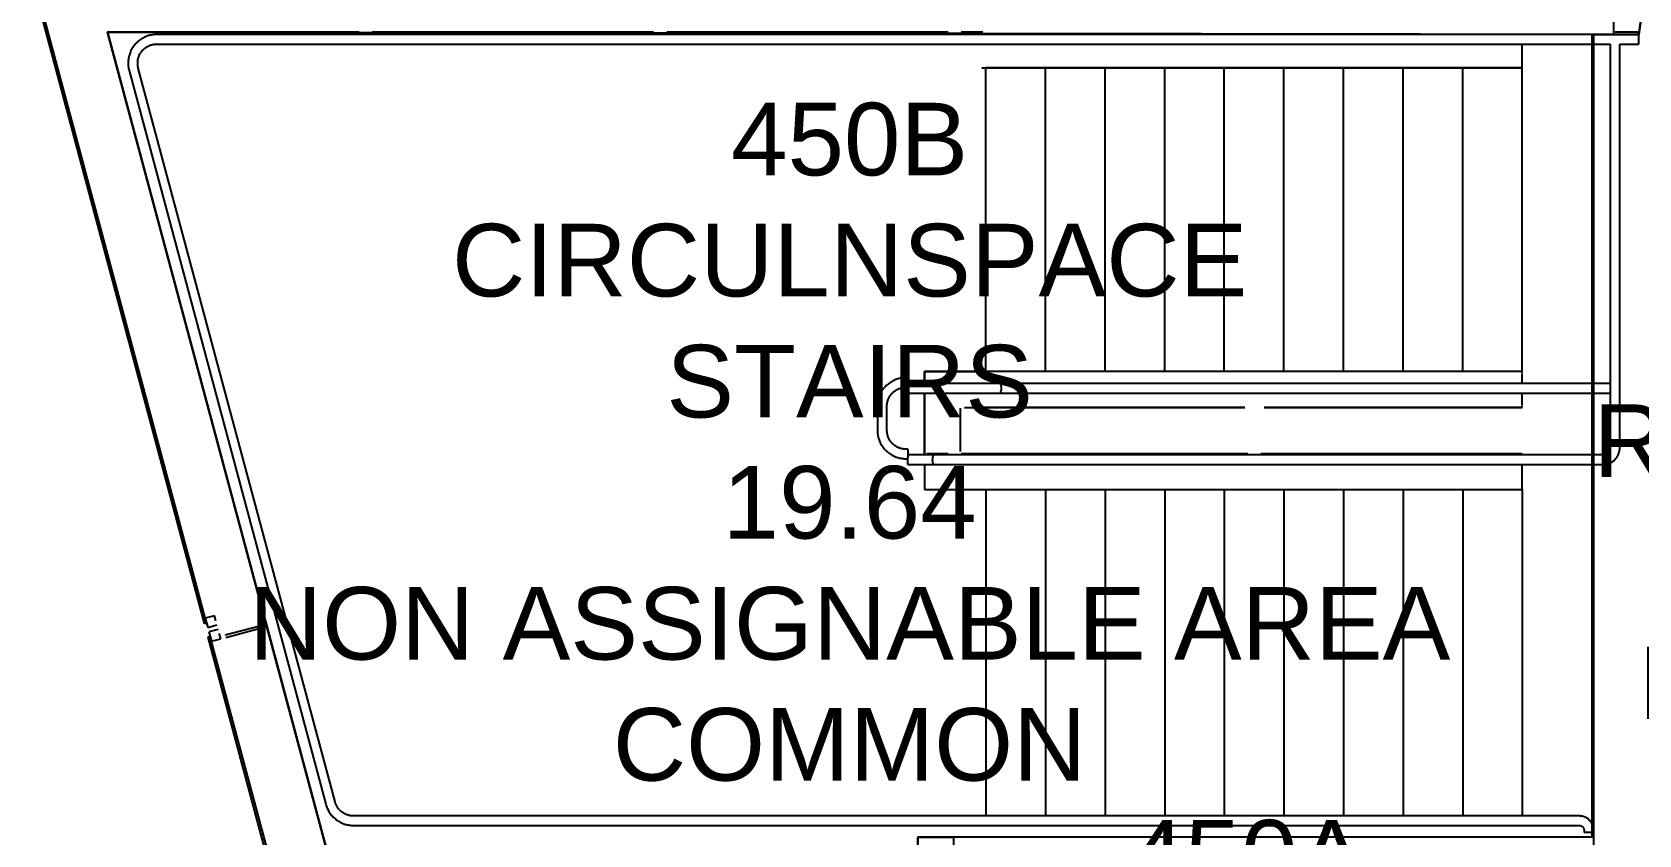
# Model space of a CAD drawing. Extents: x 14785 to 50894, y -3296 to 56414.
# Drawn here: x 15208 to 21947, y 46989 to 50359 of the extents above; entities that cross this region are included whole.
import ezdxf

# ---------------------------------------------------------------- set-up
doc = ezdxf.new("R2010")
doc.units = 0
doc.header["$MEASUREMENT"] = 0
for name, color, linetype in [('A-General', 252, 'CONTINUOUS'), ('A-Stairs', 7, 'CONTINUOUS'), ('A-Wall__Stud', 252, 'CONTINUOUS'), ('A-Window', 7, 'CONTINUOUS'), ('GROS$', 7, 'CONTINUOUS'), ('RM$', 7, 'CONTINUOUS'), ('RM$TXT', 4, 'CONTINUOUS')]:
    doc.layers.add(name, color=color, linetype=linetype)
doc.styles.add('Arial', font='arial.ttf')

msp = doc.modelspace()

# ---------------------------------------------------------------- linework, layer by layer
at = {"layer": 'A-General'}
for p in [(19191.6, 50358.9), (19194.7, 50358.9)]:
    msp.add_line(p, (19104.6, 50358.9), dxfattribs=at)
at = {"layer": 'A-Stairs'}
for p, q in [((15523.4, 50358.9), (15550.5, 50257.6)), ((16579.6, 50358.9), (15523.4, 50358.9)), ((15523.4, 50358.9), (15550.5, 50257.6)), ((16579.6, 50358.9), (15523.4, 50358.9)), ((18907.1, 50348.9), (15730.4, 50348.9)), ((17814.6, 50358.9), (16634.6, 50358.9)), ((17814.6, 50358.9), (16634.6, 50358.9)), ((19049.6, 50358.9), (17869.6, 50358.9)), ((19049.6, 50358.9), (17869.6, 50358.9)), ((19266.9, 50348.9), (18880.6, 50348.9)), ((21641.9, 50348.9), (19266.9, 50348.9)), ((21947.1, 50348.9), (21641.9, 50348.9)), ((21947.1, 50358.9), (21847.1, 50358.9)), ((21947.1, 50308.9), (21947.1, 50358.9)), ((15730.4, 50308.9), (19266.9, 50308.9)), ((19266.9, 50308.9), (21641.9, 50308.9)), ((21458.1, 50218.9), (21458.1, 50308.9)), ((21641.9, 50308.9), (21827.1, 50308.9)), ((21827.1, 50308.9), (21827.1, 48613.9)), ((21867.1, 50308.9), (21947.1, 50308.9)), ((21867.1, 48613.9), (21867.1, 50308.9)), ((19191.6, 50208.9), (21458.1, 50208.9)), ((19458.1, 50208.9), (19208.1, 50208.9)), ((19208.1, 48933.8), (19208.1, 50208.9)), ((19208.1, 48933.8), (19208.1, 50208.9)), ((19708.1, 50208.9), (19458.1, 50208.9)), ((19458.1, 48933.8), (19458.1, 50208.9)), ((19458.1, 48933.8), (19458.1, 50208.9)), ((19958.1, 50208.9), (19708.1, 50208.9)), ((19708.1, 48933.8), (19708.1, 50208.9)), ((19708.1, 48933.8), (19708.1, 50208.9)), ((20208.1, 50208.9), (19958.1, 50208.9)), ((19958.1, 48933.8), (19958.1, 50208.9)), ((19958.1, 48933.8), (19958.1, 50208.9)), ((20458.1, 50208.9), (20208.1, 50208.9)), ((20208.1, 48933.8), (20208.1, 50208.9)), ((20208.1, 48933.8), (20208.1, 50208.9)), ((20708.1, 50208.9), (20458.1, 50208.9)), ((20458.1, 48933.8), (20458.1, 50208.9)), ((20458.1, 48933.8), (20458.1, 50208.9)), ((20958.1, 50208.9), (20708.1, 50208.9)), ((20708.1, 48933.8), (20708.1, 50208.9)), ((20708.1, 48933.8), (20708.1, 50208.9)), ((21208.1, 50208.9), (20958.1, 50208.9)), ((20958.1, 48933.8), (20958.1, 50208.9)), ((20958.1, 48933.8), (20958.1, 50208.9)), ((21458.1, 50208.9), (21208.1, 50208.9)), ((21208.1, 48933.8), (21208.1, 50208.9)), ((21208.1, 48933.8), (21208.1, 50208.9)), ((21458.1, 50208.9), (21458.1, 50217.1)), ((21458.1, 48933.8), (21458.1, 50208.9)), ((21458.1, 48933.8), (21458.1, 50208.9)), ((15564.8, 50204.4), (15861.1, 49098.5)), ((15564.8, 50204.4), (15861.1, 49098.5)), ((15614.4, 50197.8), (16439.7, 47117.8)), ((16478.4, 47128.2), (15653.1, 50208.2)), ((15875.3, 49045.3), (16171.7, 47939.3)), ((18951.1, 48933.8), (18951.1, 48883.9)), ((19191.6, 48933.8), (18951.1, 48933.8)), ((18951.1, 48883.9), (18951.1, 48933.8)), ((18951.1, 48933.8), (19194.7, 48933.8)), ((21458.1, 48933.8), (19191.6, 48933.8)), ((19208.1, 48933.8), (19194.7, 48933.8)), ((19458.1, 48933.8), (19208.1, 48933.8)), ((19708.1, 48933.8), (19458.1, 48933.8)), ((19958.1, 48933.8), (19708.1, 48933.8)), ((20208.1, 48933.8), (19958.1, 48933.8)), ((20458.1, 48933.8), (20208.1, 48933.8)), ((20708.1, 48933.8), (20458.1, 48933.8)), ((20958.1, 48933.8), (20708.1, 48933.8)), ((21208.1, 48933.8), (20958.1, 48933.8)), ((21458.1, 48933.8), (21208.1, 48933.8)), ((21458.1, 48925.5), (21458.1, 48933.8)), ((18880.6, 48908.1), (18873, 48908.1)), ((18873, 48868.1), (18880.6, 48868.1)), ((18880.6, 48908.1), (18880.6, 48883.9)), ((18880.6, 48905.4), (18880.6, 48908.1)), ((19266.9, 48883.9), (18880.6, 48883.9)), ((18880.6, 48883.9), (18880.6, 48863.9)), ((18880.6, 48863.9), (18880.6, 48843.9)), ((21641.9, 48883.9), (19266.9, 48883.9)), ((21458.1, 48883.9), (21458.1, 48923.8)), ((21827.2, 48883.9), (21641.9, 48883.9)), ((18880.6, 48843.9), (19266.9, 48843.9)), ((18951.1, 48843.9), (18951.1, 48588.9)), ((18951.1, 48588.9), (18951.1, 48843.9)), ((19266.9, 48843.9), (21641.9, 48843.9)), ((21458.1, 48793.8), (21458.1, 48843.9)), ((21641.9, 48843.9), (21827.2, 48843.9)), ((18753, 48788.1), (18753, 48688.1)), ((18793, 48688.1), (18793, 48788.1)), ((19101.1, 48597.9), (19101.1, 48779.9)), ((19101.1, 48597.9), (19101.1, 48779.9)), ((19117.9, 48783.8), (19191.6, 48783.8)), ((19117.9, 48783.8), (19194.7, 48783.8)), ((19191.6, 48783.8), (20293.7, 48783.8)), ((20293.7, 48783.8), (19194.7, 48783.8)), ((20375.4, 48783.8), (21458.1, 48783.8)), ((21458.1, 48783.8), (20375.4, 48783.8)), ((21458.1, 48783.8), (21458.1, 48792)), ((18880.6, 48608.1), (18873, 48608.1)), ((18880.6, 48605.4), (18880.6, 48608.1)), ((18880.6, 48608.1), (18880.6, 48578.1)), ((18873, 48568.1), (18880.6, 48568.1)), ((18991, 48583.9), (18880.6, 48583.9)), ((18880.6, 48578), (18880.6, 48574)), ((18880.6, 48563.9), (18880.6, 48573.9)), ((18880.6, 48543.9), (18880.6, 48563.9)), ((18880.6, 48543.9), (18991, 48543.9)), ((18954, 48588.9), (18951.1, 48588.9)), ((18951.1, 48588.9), (18951.1, 48584.7)), ((18951.1, 48544.6), (18951.1, 48438.9)), ((19049.6, 48588.9), (18961.1, 48588.9)), ((21797.4, 48583.9), (18991, 48583.9)), ((18991, 48543.9), (21797.2, 48543.9)), ((20307.1, 48588.9), (19104.6, 48588.9)), ((19104.6, 48588.9), (20307.1, 48588.9)), ((21458.1, 48588.9), (20362.1, 48588.9)), ((20362.1, 48588.9), (21458.1, 48588.9)), ((21458.1, 48583.8), (21458.1, 48588.9)), ((21458.1, 48438.9), (21458.1, 48543.9)), ((21602, 48583.9), (21566.7, 48583.9)), ((21566.7, 48543.9), (21602, 48543.9)), ((21797.1, 48583.9), (21757.1, 48583.9)), ((21757.1, 48543.9), (21797.1, 48543.9)), ((18951.1, 48438.9), (21458.1, 48438.9)), ((18951.1, 48438.9), (19208.1, 48438.9)), ((19208.1, 48438.9), (19458.1, 48438.9)), ((19208.1, 48438.9), (19208.1, 47068.9)), ((19208.1, 48438.9), (19208.1, 47068.9)), ((19458.1, 48438.9), (19708.1, 48438.9)), ((19458.1, 48438.9), (19458.1, 47068.9)), ((19458.1, 48438.9), (19458.1, 47068.9)), ((19708.1, 48438.9), (19958.1, 48438.9)), ((19708.1, 48438.9), (19708.1, 47068.9)), ((19708.1, 48438.9), (19708.1, 47068.9)), ((19958.1, 48438.9), (20208.1, 48438.9)), ((19958.1, 48438.9), (19958.1, 47068.2)), ((19958.1, 48438.9), (19958.1, 47068.2)), ((20208.1, 48438.9), (20458.1, 48438.9)), ((20208.1, 48438.9), (20208.1, 47068.2)), ((20208.1, 48438.9), (20208.1, 47068.2)), ((20458.1, 48438.9), (20708.1, 48438.9)), ((20458.1, 48438.9), (20458.1, 47068.2)), ((20458.1, 48438.9), (20458.1, 47068.2)), ((20708.1, 48438.9), (20958.1, 48438.9)), ((20708.1, 48438.9), (20708.1, 47068.7)), ((20708.1, 48438.9), (20708.1, 47068.7)), ((20958.1, 48438.9), (21208.1, 48438.9)), ((20958.1, 48438.9), (20958.1, 47068.7)), ((20958.1, 48438.9), (20958.1, 47068.7)), ((21208.1, 48438.9), (21458.1, 48438.9)), ((21208.1, 48438.9), (21208.1, 47068.8)), ((21208.1, 48438.9), (21208.1, 47068.8)), ((21458.1, 48438.9), (21458.1, 47069.7)), ((16163, 47937), (16177.2, 47883.9)), ((16185.9, 47886.2), (16171.7, 47939.3)), ((16167.7, 47867.4), (16017.9, 47827.2)), ((16020.3, 47818.5), (16170, 47858.7)), ((16185.9, 47886.2), (16446.4, 46913.9)), ((16609.6, 47068.9), (16555.6, 47068.9)), ((18745.2, 47068.9), (16609.6, 47068.9)), ((19073, 47068.9), (18627.1, 47068.9)), ((21592.1, 47068.9), (19073, 47068.9)), ((21697.1, 47068.9), (21572.1, 47068.9)), ((16555.6, 47028.9), (16609.6, 47028.9)), ((16609.6, 47028.9), (18745.2, 47028.9)), ((18627.1, 47028.9), (19073, 47028.9)), ((19073, 47028.9), (21592.1, 47028.9)), ((21572.1, 47028.9), (21697.1, 47028.9)), ((21717.1, 47008.9), (21717.1, 46998.9)), ((21717.1, 47008.9), (21717.1, 46998.9)), ((21757.1, 46998.9), (21717.1, 46998.9)), ((21757.1, 46998.9), (21757.1, 47008.9)), ((21757.1, 46998.9), (21757.1, 47008.9)), ((21757.1, 46998.9), (21757.1, 47008.9))]:
    msp.add_line(p, q, dxfattribs=at)
at = {"layer": 'A-Stairs', "flags": 128}
for points in [[(15730.4, 50348.9), (15725.6, 50348.8), (15720.8, 50348.5), (15716, 50348), (15711.2, 50347.3), (15706.5, 50346.5), (15701.8, 50345.4), (15697.2, 50344.2), (15692.6, 50342.8), (15688.1, 50341.2), (15683.6, 50339.4), (15679.2, 50337.5), (15674.9, 50335.3), (15670.7, 50333), (15666.6, 50330.6), (15662.6, 50327.9), (15658.7, 50325.1), (15654.9, 50322.2), (15651.2, 50319.1), (15647.7, 50315.9), (15644.3, 50312.5), (15641, 50309), (15637.9, 50305.3), (15634.9, 50301.6), (15632.1, 50297.7), (15629.4, 50293.7), (15626.9, 50289.6), (15624.5, 50285.4), (15622.3, 50281.2), (15620.3, 50276.8), (15618.5, 50272.4), (15616.9, 50267.9), (15615.4, 50263.3), (15614.1, 50258.7), (15613, 50254), (15612.1, 50249.3), (15611.4, 50244.5), (15610.9, 50239.8), (15610.5, 50235), (15610.4, 50230.2), (15610.4, 50225.4), (15610.6, 50220.6), (15611.1, 50215.8), (15611.7, 50211), (15612.5, 50206.3), (15613.5, 50201.6), (15614.4, 50197.8)], [(15653.1, 50208.2), (15652.3, 50211.3), (15651.7, 50214.4), (15651.2, 50217.6), (15650.8, 50220.8), (15650.5, 50223.9), (15650.4, 50227.1), (15650.4, 50230.3), (15650.5, 50233.5), (15650.7, 50236.7), (15651.1, 50239.9), (15651.6, 50243.1), (15652.3, 50246.2), (15653, 50249.3), (15653.9, 50252.4), (15654.9, 50255.4), (15656, 50258.4), (15657.3, 50261.4), (15658.6, 50264.3), (15660.1, 50267.1), (15661.7, 50269.9), (15663.4, 50272.6), (15665.2, 50275.2), (15667.1, 50277.8), (15669.1, 50280.3), (15671.2, 50282.7), (15673.4, 50285), (15675.7, 50287.3), (15678.1, 50289.4), (15680.5, 50291.5), (15683.1, 50293.4), (15685.7, 50295.2), (15688.4, 50297), (15691.1, 50298.6), (15693.9, 50300.1), (15696.8, 50301.5), (15699.8, 50302.8), (15702.7, 50304), (15705.8, 50305), (15708.8, 50305.9), (15711.9, 50306.7), (15715, 50307.4), (15718.2, 50308), (15721.4, 50308.4), (15724.6, 50308.7), (15727.8, 50308.8), (15730.4, 50308.9)], [(18873, 48908.1), (18868.2, 48908), (18863.5, 48907.7), (18858.7, 48907.3), (18853.9, 48906.6), (18849.2, 48905.7), (18844.5, 48904.7), (18839.9, 48903.5), (18835.3, 48902), (18830.8, 48900.4), (18826.3, 48898.7), (18821.9, 48896.7), (18817.6, 48894.6), (18813.4, 48892.3), (18809.3, 48889.8), (18805.3, 48887.2), (18801.4, 48884.4), (18797.6, 48881.4), (18793.9, 48878.3), (18790.4, 48875.1), (18787, 48871.7), (18783.7, 48868.2), (18780.6, 48864.6), (18777.6, 48860.8), (18774.7, 48857), (18772.1, 48853), (18769.6, 48848.9), (18767.2, 48844.7), (18765, 48840.4), (18763, 48836), (18761.2, 48831.6), (18759.6, 48827.1), (18758.1, 48822.5), (18756.8, 48817.9), (18755.7, 48813.2), (18754.8, 48808.5), (18754.1, 48803.8), (18753.5, 48799), (18753.2, 48794.2), (18753.1, 48789.4), (18753, 48788.1)], [(18793, 48788.1), (18793.1, 48791.3), (18793.3, 48794.5), (18793.6, 48797.7), (18794.1, 48800.9), (18794.6, 48804), (18795.3, 48807.1), (18796.2, 48810.2), (18797.1, 48813.3), (18798.2, 48816.3), (18799.4, 48819.3), (18800.7, 48822.2), (18802.1, 48825.1), (18803.6, 48827.9), (18805.3, 48830.6), (18807, 48833.3), (18808.9, 48835.9), (18810.8, 48838.4), (18812.9, 48840.9), (18815.1, 48843.2), (18817.3, 48845.5), (18819.6, 48847.7), (18822.1, 48849.8), (18824.6, 48851.8), (18827.2, 48853.7), (18829.8, 48855.4), (18832.5, 48857.1), (18835.3, 48858.7), (18838.2, 48860.1), (18841.1, 48861.5), (18844.1, 48862.7), (18847.1, 48863.8), (18850.1, 48864.8), (18853.2, 48865.6), (18856.3, 48866.4), (18859.4, 48867), (18862.6, 48867.4), (18865.8, 48867.8), (18869, 48868), (18872.2, 48868.1), (18873, 48868.1)], [(18753, 48688.1), (18753.1, 48683.3), (18753.4, 48678.5), (18753.9, 48673.8), (18754.6, 48669), (18755.4, 48664.3), (18756.5, 48659.6), (18757.7, 48655), (18759.1, 48650.4), (18760.7, 48645.9), (18762.5, 48641.4), (18764.5, 48637), (18766.6, 48632.7), (18768.9, 48628.5), (18771.4, 48624.4), (18774, 48620.4), (18776.8, 48616.5), (18779.7, 48612.7), (18782.8, 48609), (18786.1, 48605.5), (18789.4, 48602), (18792.9, 48598.8), (18796.6, 48595.6), (18800.3, 48592.7), (18804.2, 48589.8), (18808.2, 48587.1), (18812.3, 48584.6), (18816.5, 48582.3), (18820.8, 48580.1), (18825.1, 48578.1), (18829.6, 48576.3), (18834.1, 48574.6), (18838.6, 48573.2), (18843.3, 48571.9), (18847.9, 48570.8), (18852.6, 48569.9), (18857.4, 48569.2), (18862.2, 48568.6), (18867, 48568.3), (18871.7, 48568.1), (18873, 48568.1)], [(18873, 48608.1), (18869.8, 48608.2), (18866.7, 48608.4), (18863.5, 48608.7), (18860.3, 48609.1), (18857.2, 48609.7), (18854, 48610.4), (18850.9, 48611.2), (18847.9, 48612.2), (18844.9, 48613.3), (18841.9, 48614.4), (18839, 48615.7), (18836.1, 48617.2), (18833.3, 48618.7), (18830.6, 48620.3), (18827.9, 48622.1), (18825.3, 48624), (18822.7, 48625.9), (18820.3, 48628), (18817.9, 48630.1), (18815.7, 48632.4), (18813.5, 48634.7), (18811.4, 48637.2), (18809.4, 48639.7), (18807.5, 48642.2), (18805.7, 48644.9), (18804.1, 48647.6), (18802.5, 48650.4), (18801, 48653.3), (18799.7, 48656.2), (18798.5, 48659.1), (18797.4, 48662.1), (18796.4, 48665.2), (18795.5, 48668.3), (18794.8, 48671.4), (18794.2, 48674.5), (18793.7, 48677.7), (18793.4, 48680.9), (18793.1, 48684.1), (18793, 48687.3), (18793, 48688.1)], [(21797.1, 48543.9), (21799.9, 48543.9), (21802.7, 48544.1), (21805.4, 48544.4), (21808.2, 48544.8), (21811, 48545.3), (21813.7, 48545.9), (21816.4, 48546.6), (21819.1, 48547.4), (21821.7, 48548.4), (21824.3, 48549.4), (21826.9, 48550.5), (21829.4, 48551.8), (21831.8, 48553.1), (21834.2, 48554.6), (21836.6, 48556.1), (21838.9, 48557.7), (21841.1, 48559.4), (21843.2, 48561.3), (21845.3, 48563.1), (21847.3, 48565.1), (21849.2, 48567.2), (21851, 48569.3), (21852.8, 48571.5), (21854.4, 48573.7), (21856, 48576.1), (21857.4, 48578.4), (21858.8, 48580.9), (21860.1, 48583.4), (21861.2, 48585.9), (21862.3, 48588.5), (21863.3, 48591.1), (21864.1, 48593.8), (21864.9, 48596.5), (21865.5, 48599.2), (21866, 48602), (21866.5, 48604.8), (21866.8, 48607.5), (21867, 48610.3), (21867.1, 48613.1), (21867.1, 48613.9)], [(21827.1, 48613.9), (21827, 48612.7), (21827, 48611.5), (21826.9, 48610.3), (21826.7, 48609.1), (21826.5, 48607.9), (21826.2, 48606.7), (21825.9, 48605.6), (21825.5, 48604.4), (21825.1, 48603.3), (21824.7, 48602.2), (21824.2, 48601.1), (21823.7, 48600), (21823.1, 48599), (21822.5, 48597.9), (21821.8, 48596.9), (21821.1, 48596), (21820.4, 48595), (21819.6, 48594.1), (21818.8, 48593.2), (21818, 48592.4), (21817.1, 48591.5), (21816.2, 48590.8), (21815.2, 48590), (21814.3, 48589.3), (21813.3, 48588.6), (21812.3, 48588), (21811.2, 48587.4), (21810.1, 48586.9), (21809, 48586.4), (21807.9, 48585.9), (21806.8, 48585.5), (21805.7, 48585.1), (21804.5, 48584.8), (21803.3, 48584.5), (21802.2, 48584.3), (21801, 48584.1), (21799.8, 48584), (21798.6, 48583.9), (21797.4, 48583.9), (21797.1, 48583.9)], [(16439.7, 47117.8), (16441.1, 47113.2), (16442.6, 47108.7), (16444.3, 47104.2), (16446.2, 47099.8), (16448.2, 47095.4), (16450.4, 47091.2), (16452.8, 47087), (16455.4, 47082.9), (16458.1, 47079), (16461, 47075.1), (16464, 47071.4), (16467.2, 47067.8), (16470.5, 47064.3), (16473.9, 47061), (16477.5, 47057.8), (16481.2, 47054.8), (16485, 47051.8), (16489, 47049.1), (16493, 47046.5), (16497.2, 47044.1), (16501.4, 47041.8), (16505.7, 47039.8), (16510.1, 47037.8), (16514.6, 47036.1), (16519.1, 47034.6), (16523.7, 47033.2), (16528.4, 47032), (16533.1, 47031), (16537.8, 47030.2), (16542.6, 47029.6), (16547.4, 47029.2), (16552.2, 47028.9), (16555.6, 47028.9)], [(16555.6, 47068.9), (16552.4, 47068.9), (16549.2, 47069.1), (16546.1, 47069.5), (16542.9, 47069.9), (16539.7, 47070.5), (16536.6, 47071.2), (16533.5, 47072), (16530.5, 47072.9), (16527.5, 47074), (16524.5, 47075.2), (16521.6, 47076.5), (16518.7, 47077.9), (16515.9, 47079.5), (16513.1, 47081.1), (16510.5, 47082.9), (16507.9, 47084.7), (16505.3, 47086.7), (16502.9, 47088.7), (16500.5, 47090.9), (16498.3, 47093.1), (16496.1, 47095.5), (16494, 47097.9), (16492, 47100.4), (16490.1, 47103), (16488.3, 47105.7), (16486.6, 47108.4), (16485.1, 47111.2), (16483.6, 47114), (16482.3, 47116.9), (16481.1, 47119.9), (16480, 47122.9), (16479, 47125.9), (16478.4, 47128.2)], [(21757.1, 47008.9), (21757, 47011.3), (21756.9, 47013.7), (21756.6, 47016.1), (21756.3, 47018.4), (21755.9, 47020.8), (21755.4, 47023.1), (21754.7, 47025.5), (21754, 47027.8), (21753.2, 47030), (21752.3, 47032.2), (21751.4, 47034.4), (21750.3, 47036.6), (21749.1, 47038.7), (21747.9, 47040.8), (21746.6, 47042.8), (21745.2, 47044.7), (21743.7, 47046.6), (21742.2, 47048.4), (21740.6, 47050.2), (21738.9, 47051.9), (21737.1, 47053.6), (21735.3, 47055.1), (21733.4, 47056.6), (21731.5, 47058), (21729.5, 47059.4), (21727.5, 47060.6), (21725.4, 47061.8), (21723.2, 47062.9), (21721, 47063.9), (21718.8, 47064.8), (21716.6, 47065.6), (21714.3, 47066.4), (21712, 47067), (21709.6, 47067.6), (21707.3, 47068), (21704.9, 47068.4), (21702.5, 47068.6), (21700.1, 47068.8), (21697.7, 47068.9), (21697.1, 47068.9)], [(21757.1, 47008.9), (21757, 47011.3), (21756.9, 47013.7), (21756.6, 47016.1), (21756.3, 47018.4), (21755.9, 47020.8), (21755.4, 47023.1), (21754.7, 47025.5), (21754, 47027.8), (21753.2, 47030), (21752.3, 47032.2), (21751.4, 47034.4), (21750.3, 47036.6), (21749.1, 47038.7), (21747.9, 47040.8), (21746.6, 47042.8), (21745.2, 47044.7), (21743.7, 47046.6), (21742.2, 47048.4), (21740.6, 47050.2), (21738.9, 47051.9), (21737.1, 47053.6), (21735.3, 47055.1), (21733.4, 47056.6), (21731.5, 47058), (21729.5, 47059.4), (21727.5, 47060.6), (21725.4, 47061.8), (21723.2, 47062.9), (21721, 47063.9), (21718.8, 47064.8), (21716.6, 47065.6), (21714.3, 47066.4), (21712, 47067), (21709.6, 47067.6), (21707.3, 47068), (21704.9, 47068.4), (21702.5, 47068.6), (21700.1, 47068.8), (21697.7, 47068.9), (21697.1, 47068.9)], [(21697.1, 47028.9), (21697.9, 47028.9), (21698.7, 47028.8), (21699.5, 47028.7), (21700.3, 47028.6), (21701.1, 47028.5), (21701.8, 47028.3), (21702.6, 47028.1), (21703.4, 47027.9), (21704.1, 47027.6), (21704.9, 47027.3), (21705.6, 47027), (21706.3, 47026.6), (21707, 47026.2), (21707.7, 47025.8), (21708.4, 47025.4), (21709, 47024.9), (21709.7, 47024.4), (21710.3, 47023.9), (21710.9, 47023.4), (21711.4, 47022.8), (21712, 47022.2), (21712.5, 47021.6), (21713, 47021), (21713.5, 47020.4), (21713.9, 47019.7), (21714.3, 47019), (21714.7, 47018.3), (21715.1, 47017.6), (21715.4, 47016.9), (21715.7, 47016.1), (21716, 47015.4), (21716.2, 47014.6), (21716.5, 47013.8), (21716.6, 47013.1), (21716.8, 47012.3), (21716.9, 47011.5), (21717, 47010.7), (21717.1, 47009.9), (21717.1, 47009.1), (21717.1, 47008.9)], [(21697.1, 47028.9), (21697.9, 47028.9), (21698.7, 47028.8), (21699.5, 47028.7), (21700.3, 47028.6), (21701.1, 47028.5), (21701.8, 47028.3), (21702.6, 47028.1), (21703.4, 47027.9), (21704.1, 47027.6), (21704.9, 47027.3), (21705.6, 47027), (21706.3, 47026.6), (21707, 47026.2), (21707.7, 47025.8), (21708.4, 47025.4), (21709, 47024.9), (21709.7, 47024.4), (21710.3, 47023.9), (21710.9, 47023.4), (21711.4, 47022.8), (21712, 47022.2), (21712.5, 47021.6), (21713, 47021), (21713.5, 47020.4), (21713.9, 47019.7), (21714.3, 47019), (21714.7, 47018.3), (21715.1, 47017.6), (21715.4, 47016.9), (21715.7, 47016.1), (21716, 47015.4), (21716.2, 47014.6), (21716.5, 47013.8), (21716.6, 47013.1), (21716.8, 47012.3), (21716.9, 47011.5), (21717, 47010.7), (21717.1, 47009.9), (21717.1, 47009.1), (21717.1, 47008.9)]]:
    msp.add_lwpolyline(points, dxfattribs=at)
at = {"layer": 'A-Stairs'}
for radius in [13.5, 22.5]:
    msp.add_arc((16164.2, 47880.4), radius, 285, 15, dxfattribs=at)
for points, knots in [([(19273.4, 48863.9), (19273.4, 48867.4), (19273, 48872.6), (19271.6, 48878.2), (19270.2, 48881.4), (19268.6, 48883.4), (19267.5, 48883.9), (19266.9, 48883.9)], [-1, -1, -1, -1, -0.8333333, -0.75, -0.6666667, -0.5833333, -0.5, -0.5, -0.5, -0.5]), ([(19266.9, 48843.9), (19267.5, 48843.9), (19268.6, 48844.3), (19270.2, 48846.4), (19271.6, 48849.6), (19273, 48855.2), (19273.4, 48860.4), (19273.4, 48863.9)], [-0.5, -0.5, -0.5, -0.5, -0.4166667, -0.3333333, -0.25, -0.1666667, 0, 0, 0, 0]), ([(18984.7, 48563.9), (18984.7, 48567.4), (18985.2, 48572.6), (18986.5, 48578.2), (18987.8, 48581.4), (18989.3, 48583.4), (18990.4, 48583.9), (18991, 48583.9)], [0, 0, 0, 0, 0.1666667, 0.25, 0.3333333, 0.4166667, 0.5, 0.5, 0.5, 0.5])]:
    msp.add_open_spline(points, degree=3, knots=knots, dxfattribs=at)
msp.add_open_spline([(18991, 48543.9), (18990.4, 48543.9), (18989.3, 48544.3), (18987.8, 48546.4), (18986.5, 48549.6), (18985.5, 48553.8), (18984.9, 48558.6), (18984.7, 48562.1), (18984.7, 48563.9)], degree=3, dxfattribs=at)
at = {"layer": 'A-Wall__Stud'}
msp.add_line((21842.1, 50348.9), (21842.1, 50618.9), dxfattribs=at)
at = {"layer": 'A-Window'}
for p, q in [((15207.7, 50571.1), (15929.5, 47877.1)), ((15939.2, 47879.6), (15217.3, 50573.7)), ((15929.5, 47877.1), (15939.2, 47879.6)), ((15954.7, 47821.7), (15945.1, 47819.1)), ((15945.1, 47819.1), (16240.1, 46717.9)), ((16249.8, 46720.5), (15954.7, 47821.7))]:
    msp.add_line(p, q, dxfattribs=at)
at = {"layer": 'A-Window', "extrusion": (0, 0, -1)}
for p, q in [((15972.7, 47909.3), (15934, 47899)), ((15934, 47899), (15944.4, 47860.3)), ((15944.4, 47860.3), (15983, 47870.7)), ((15988.2, 47851.4), (15949.5, 47841)), ((15978.5, 47887.6), (15972.7, 47909.3)), ((15949.5, 47841), (15959.9, 47802.4)), ((15959.9, 47802.4), (15998.5, 47812.7)), ((15998.5, 47812.7), (15992.7, 47834.5))]:
    msp.add_line(p, q, dxfattribs=at)
at = {"layer": 'GROS$', "flags": 128}
msp.add_lwpolyline([(33062.1, 50563.9), (32599.1, 50563.9), (32599.1, 52063.9), (22047.1, 52063.9), (22047.1, 50418), (21957.1, 50418), (21947, 50348.6), (15523.4, 50358.9), (16446.4, 46913.9), (18922.1, 46913.9), (18922.1, 46979.9), (19072.6, 46979.9), (19072.6, 44538.9), (21532.1, 44538.9), (21532.1, 44708.9), (24286.8, 44708.9), (24286.8, 45283.9), (25047.9, 45283.9), (25047.9, 43862.9), (24038.5, 43862.9), (23898.1, 43596), (24357.1, 42723.9)], dxfattribs=at)
at = {"layer": 'RM$', "flags": 128}
for points in [[(22047.1, 52063.9), (24286.8, 52063.9), (24286.8, 44708.9), (21757.6, 44708.9), (21757.6, 45103.9), (21757.6, 46206.4), (21758.1, 50348.9), (21947.1, 50348.9), (21957.1, 50418), (22027.1, 50418), (22037.1, 50428), (22047.1, 50508)], [(15523.4, 50358.9), (21749.7, 50348.9), (21749.7, 46979.9), (18922.1, 46979.9), (18922.1, 46913.9), (16446.4, 46913.9)]]:
    msp.add_lwpolyline(points, close=True, dxfattribs=at)

# ---------------------------------------------------------------- texts
at = {"layer": 'RM$TXT', "char_height": 304.8, "attachment_point": 8, "style": 'Arial'}
for s, insert in [('450B^M^JCIRCULNSPACE^M^JSTAIRS^M^J19.64^M^JNON ASSIGNABLE AREA^M^JCOMMON^M^J', (18636.6, 47212.7)), ('450^M^JRENT^M^JRNT/CIRCLT^M^J18.11^M^JLICENCED^M^JSHARED^M^J', (23022.2, 46962.7)), ('450A^M^JCIRCULNSPACE^M^JLIFT^M^J5.35^M^JNON ASSIGNABLE AREA^M^JCOMMON^M^J', (20302.3, 44202.7))]:
    msp.add_mtext(s, dxfattribs=dict(at, insert=insert))

doc.saveas('drawing.dxf')
